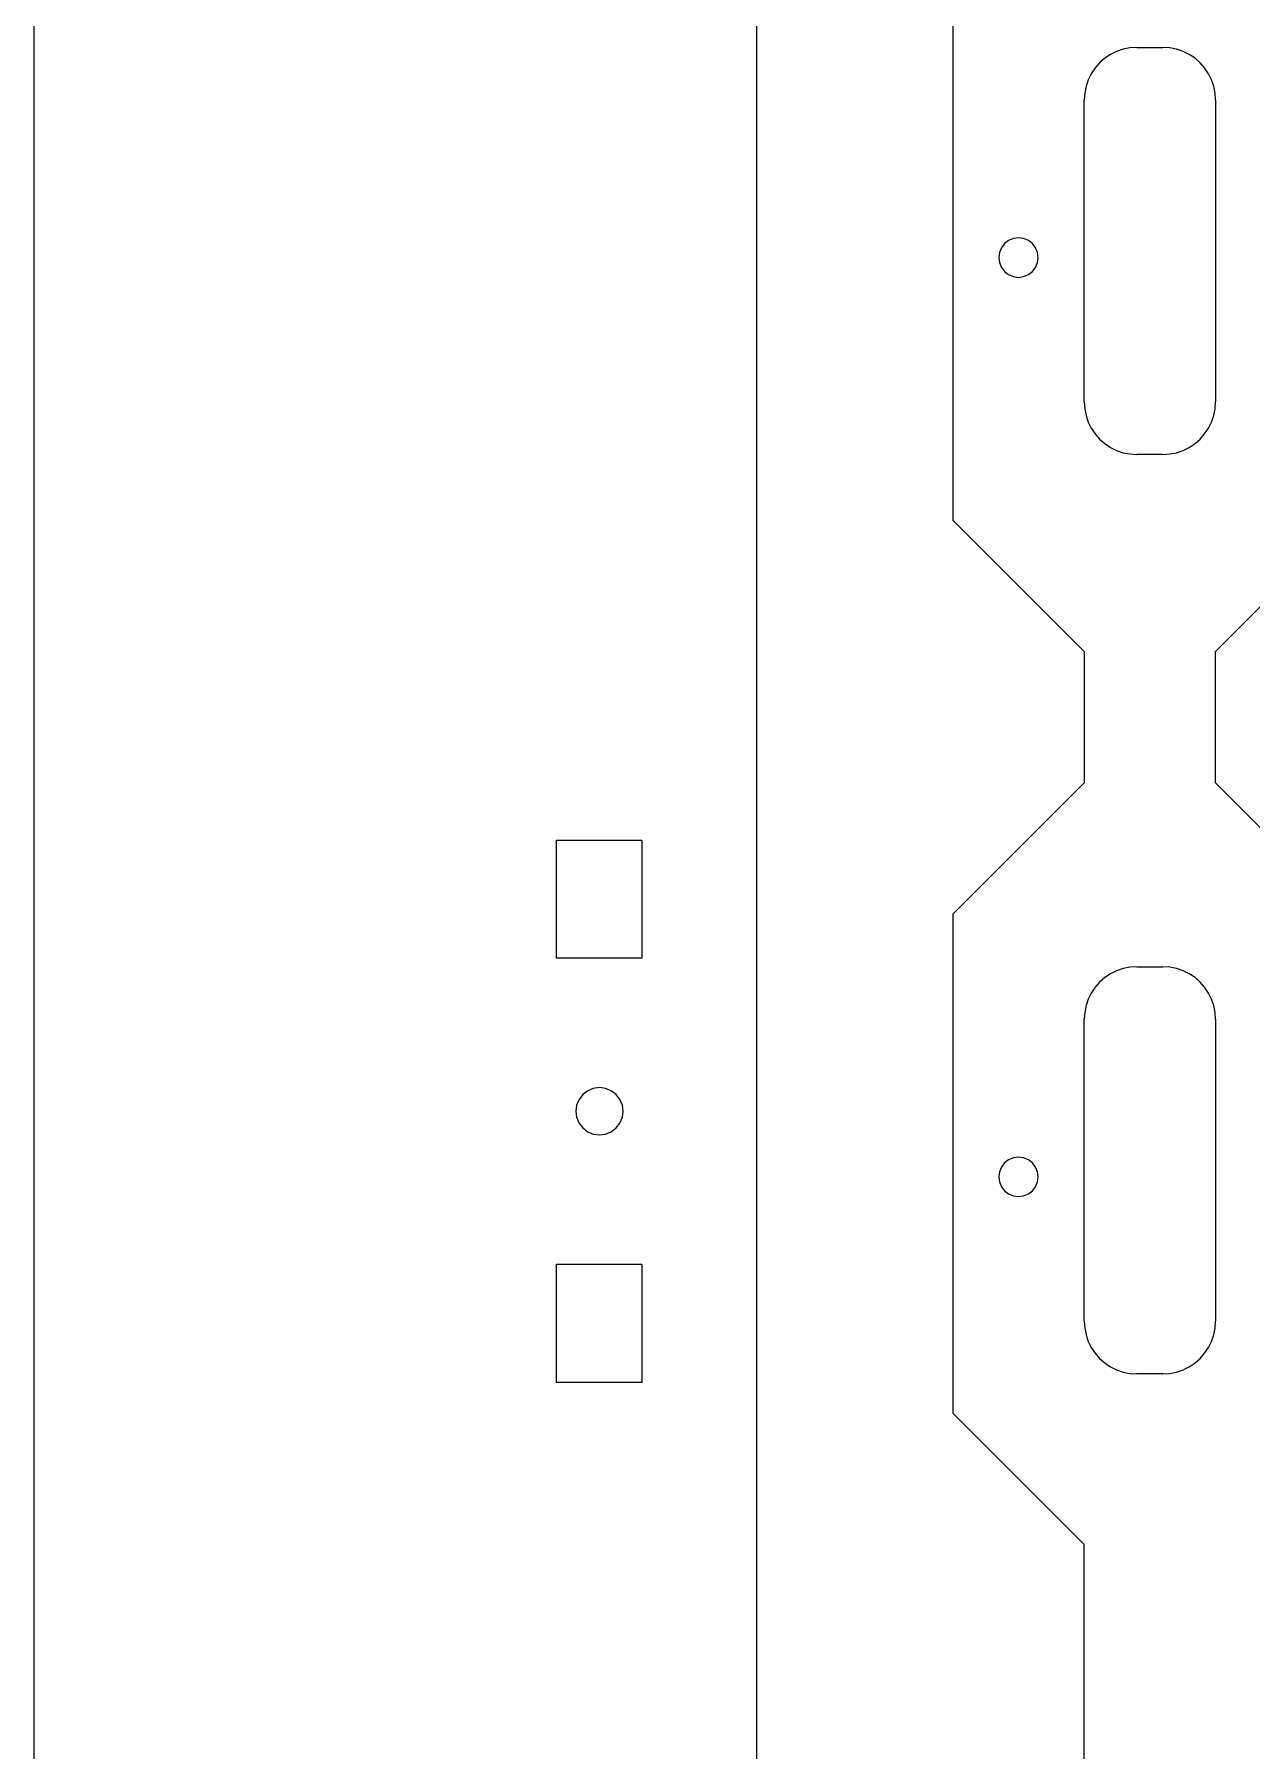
# Model space of a CAD drawing. Extents: x -200 to 421, y -75 to 295.
# Drawn here: x -200.2 to -107.5, y 61.3 to 192 of the extents above; entities that cross this region are included whole.
import ezdxf

# ---------------------------------------------------------------- set-up
doc = ezdxf.new("R2010")
doc.units = 0
doc.layers.get('0').update_dxf_attribs({"linetype": 'CONTINUOUS'})

# ---------------------------------------------------------------- blocks, each defined once
blk = doc.blocks.new('BLOCK_20')
at = {"color": 7}
blk.add_lwpolyline([(-145.23, -29.97), (-145.23, 250.03)], dxfattribs=at)
blk = doc.blocks.new('BLOCK_34')
at = {"color": 7}
blk.add_lwpolyline([(-200.23, -70.16), (-200.23, 290.03)], dxfattribs=at)
blk = doc.blocks.new('BLOCK_121')
at = {"color": 7}
blk.add_lwpolyline([(-160.48, 121.68), (-160.48, 130.68)], dxfattribs=at)
blk = doc.blocks.new('BLOCK_122')
at = {"color": 7}
blk.add_lwpolyline([(-160.48, 130.68), (-153.98, 130.68)], dxfattribs=at)
blk = doc.blocks.new('BLOCK_123')
at = {"color": 7}
blk.add_lwpolyline([(-153.98, 130.68), (-153.98, 121.68)], dxfattribs=at)
blk = doc.blocks.new('BLOCK_124')
at = {"color": 7}
blk.add_lwpolyline([(-153.98, 121.68), (-160.48, 121.68)], dxfattribs=at)
blk = doc.blocks.new('BLOCK_125')
at = {"color": 7}
blk.add_lwpolyline([(-160.48, 89.38), (-160.48, 98.38)], dxfattribs=at)
blk = doc.blocks.new('BLOCK_126')
at = {"color": 7}
blk.add_lwpolyline([(-160.48, 98.38), (-153.98, 98.38)], dxfattribs=at)
blk = doc.blocks.new('BLOCK_127')
at = {"color": 7}
blk.add_lwpolyline([(-153.98, 98.38), (-153.98, 89.38)], dxfattribs=at)
blk = doc.blocks.new('BLOCK_128')
at = {"color": 7}
blk.add_lwpolyline([(-153.98, 89.38), (-160.48, 89.38)], dxfattribs=at)
blk = doc.blocks.new('BLOCK_421')
at = {"color": 7}
blk.add_lwpolyline([(-157.67, 108.29), (-157.2, 108.23)], dxfattribs=at)
blk = doc.blocks.new('BLOCK_422')
at = {"color": 7}
blk.add_lwpolyline([(-157.2, 108.23), (-156.74, 108.29)], dxfattribs=at)
blk = doc.blocks.new('BLOCK_423')
at = {"color": 7}
blk.add_lwpolyline([(-156.74, 108.29), (-156.3, 108.47)], dxfattribs=at)
blk = doc.blocks.new('BLOCK_424')
at = {"color": 7}
blk.add_lwpolyline([(-157.2, 111.83), (-157.67, 111.77)], dxfattribs=at)
blk = doc.blocks.new('BLOCK_425')
at = {"color": 7}
blk.add_lwpolyline([(-157.67, 111.77), (-158.1, 111.59)], dxfattribs=at)
blk = doc.blocks.new('BLOCK_426')
at = {"color": 7}
blk.add_lwpolyline([(-158.1, 111.59), (-158.48, 111.3)], dxfattribs=at)
blk = doc.blocks.new('BLOCK_427')
at = {"color": 7}
blk.add_lwpolyline([(-155.46, 110.5), (-155.64, 110.93)], dxfattribs=at)
blk = doc.blocks.new('BLOCK_428')
at = {"color": 7}
blk.add_lwpolyline([(-158.76, 110.93), (-158.94, 110.5)], dxfattribs=at)
blk = doc.blocks.new('BLOCK_429')
at = {"color": 7}
blk.add_lwpolyline([(-158.94, 110.5), (-159, 110.03)], dxfattribs=at)
blk = doc.blocks.new('BLOCK_430')
at = {"color": 7}
blk.add_lwpolyline([(-156.3, 108.47), (-155.93, 108.76)], dxfattribs=at)
blk = doc.blocks.new('BLOCK_431')
at = {"color": 7}
blk.add_lwpolyline([(-155.93, 108.76), (-155.64, 109.13)], dxfattribs=at)
blk = doc.blocks.new('BLOCK_432')
at = {"color": 7}
blk.add_lwpolyline([(-158.94, 109.57), (-158.76, 109.13)], dxfattribs=at)
blk = doc.blocks.new('BLOCK_433')
at = {"color": 7}
blk.add_lwpolyline([(-158.76, 109.13), (-158.48, 108.76)], dxfattribs=at)
blk = doc.blocks.new('BLOCK_434')
at = {"color": 7}
blk.add_lwpolyline([(-159, 110.03), (-158.94, 109.57)], dxfattribs=at)
blk = doc.blocks.new('BLOCK_435')
at = {"color": 7}
blk.add_lwpolyline([(-156.3, 111.59), (-156.74, 111.77)], dxfattribs=at)
blk = doc.blocks.new('BLOCK_436')
at = {"color": 7}
blk.add_lwpolyline([(-158.48, 111.3), (-158.76, 110.93)], dxfattribs=at)
blk = doc.blocks.new('BLOCK_437')
at = {"color": 7}
blk.add_lwpolyline([(-155.93, 111.3), (-156.3, 111.59)], dxfattribs=at)
blk = doc.blocks.new('BLOCK_438')
at = {"color": 7}
blk.add_lwpolyline([(-155.64, 110.93), (-155.93, 111.3)], dxfattribs=at)
blk = doc.blocks.new('BLOCK_439')
at = {"color": 7}
blk.add_lwpolyline([(-156.74, 111.77), (-157.2, 111.83)], dxfattribs=at)
blk = doc.blocks.new('BLOCK_440')
at = {"color": 7}
blk.add_lwpolyline([(-155.4, 110.03), (-155.46, 110.5)], dxfattribs=at)
blk = doc.blocks.new('BLOCK_441')
at = {"color": 7}
blk.add_lwpolyline([(-158.48, 108.76), (-158.1, 108.47)], dxfattribs=at)
blk = doc.blocks.new('BLOCK_442')
at = {"color": 7}
blk.add_lwpolyline([(-158.1, 108.47), (-157.67, 108.29)], dxfattribs=at)
blk = doc.blocks.new('BLOCK_443')
at = {"color": 7}
blk.add_lwpolyline([(-155.64, 109.13), (-155.46, 109.57)], dxfattribs=at)
blk = doc.blocks.new('BLOCK_444')
at = {"color": 7}
blk.add_lwpolyline([(-155.46, 109.57), (-155.4, 110.03)], dxfattribs=at)
blk = doc.blocks.new('BLOCK_2030')
at = {"color": 7}
blk.add_lwpolyline([(-125.3, 103.53), (-124.91, 103.59)], dxfattribs=at)
blk = doc.blocks.new('BLOCK_2033')
at = {"color": 7}
blk.add_lwpolyline([(-110.3, 187.04), (-110.3, 164.04)], dxfattribs=at)
blk = doc.blocks.new('BLOCK_2037')
at = {"color": 7}
blk.add_lwpolyline([(-117.33, 120.9), (-117.83, 120.73)], dxfattribs=at)
blk = doc.blocks.new('BLOCK_2038')
at = {"color": 7}
blk.add_lwpolyline([(-114.3, 160.04), (-116.3, 160.04)], dxfattribs=at)
blk = doc.blocks.new('BLOCK_2039')
at = {"color": 7}
blk.add_lwpolyline([(-117.33, 190.91), (-117.83, 190.74)], dxfattribs=at)
blk = doc.blocks.new('BLOCK_2040')
at = {"color": 7}
blk.add_lwpolyline([(-117.83, 120.73), (-118.3, 120.5)], dxfattribs=at)
blk = doc.blocks.new('BLOCK_2041')
at = {"color": 7}
blk.add_lwpolyline([(-118.73, 120.21), (-119.13, 119.86)], dxfattribs=at)
blk = doc.blocks.new('BLOCK_2042')
at = {"color": 7}
blk.add_lwpolyline([(-118.3, 120.5), (-118.73, 120.21)], dxfattribs=at)
blk = doc.blocks.new('BLOCK_2044')
at = {"color": 7}
blk.add_lwpolyline([(-116.3, 191.04), (-116.82, 191.01)], dxfattribs=at)
blk = doc.blocks.new('BLOCK_2045')
at = {"color": 7}
blk.add_lwpolyline([(-112.77, 160.35), (-112.3, 160.58)], dxfattribs=at)
blk = doc.blocks.new('BLOCK_2046')
at = {"color": 7}
blk.add_lwpolyline([(-130.3, 87.03), (-120.3, 77.03)], dxfattribs=at)
blk = doc.blocks.new('BLOCK_2051')
at = {"color": 7}
blk.add_lwpolyline([(-119.47, 119.47), (-119.76, 119.03)], dxfattribs=at)
blk = doc.blocks.new('BLOCK_2052')
at = {"color": 7}
blk.add_lwpolyline([(-119.13, 119.86), (-119.47, 119.47)], dxfattribs=at)
blk = doc.blocks.new('BLOCK_2059')
at = {"color": 7}
blk.add_lwpolyline([(-112.77, 190.74), (-113.26, 190.91)], dxfattribs=at)
blk = doc.blocks.new('BLOCK_2062')
at = {"color": 7}
blk.add_lwpolyline([(-124.24, 103.97), (-124, 104.28)], dxfattribs=at)
blk = doc.blocks.new('BLOCK_2063')
at = {"color": 7}
blk.add_lwpolyline([(-111.13, 119.47), (-111.47, 119.86)], dxfattribs=at)
blk = doc.blocks.new('BLOCK_2067')
at = {"color": 7}
blk.add_lwpolyline([(-124, 175.78), (-124.24, 176.1)], dxfattribs=at)
blk = doc.blocks.new('BLOCK_2068')
at = {"color": 7}
blk.add_lwpolyline([(-125.3, 173.53), (-124.91, 173.59)], dxfattribs=at)
blk = doc.blocks.new('BLOCK_2069')
at = {"color": 7}
blk.add_lwpolyline([(-124.91, 173.59), (-124.55, 173.74)], dxfattribs=at)
blk = doc.blocks.new('BLOCK_2074')
at = {"color": 7}
blk.add_lwpolyline([(-119.99, 162.51), (-119.76, 162.04)], dxfattribs=at)
blk = doc.blocks.new('BLOCK_2075')
at = {"color": 7}
blk.add_lwpolyline([(-119.76, 162.04), (-119.47, 161.61)], dxfattribs=at)
blk = doc.blocks.new('BLOCK_2076')
at = {"color": 7}
blk.add_lwpolyline([(-119.47, 161.61), (-119.13, 161.21)], dxfattribs=at)
blk = doc.blocks.new('BLOCK_2077')
at = {"color": 7}
blk.add_lwpolyline([(-119.13, 161.21), (-118.73, 160.87)], dxfattribs=at)
blk = doc.blocks.new('BLOCK_2089')
at = {"color": 7}
blk.add_lwpolyline([(-120.3, 145.03), (-120.3, 135.03)], dxfattribs=at)
blk = doc.blocks.new('BLOCK_2091')
at = {"color": 7}
blk.add_lwpolyline([(-126.05, 103.74), (-125.69, 103.59)], dxfattribs=at)
blk = doc.blocks.new('BLOCK_2093')
at = {"color": 7}
blk.add_lwpolyline([(-120.3, 164.04), (-120.3, 187.04)], dxfattribs=at)
blk = doc.blocks.new('BLOCK_2095')
at = {"color": 7}
blk.add_lwpolyline([(-125.69, 173.59), (-125.3, 173.53)], dxfattribs=at)
blk = doc.blocks.new('BLOCK_2096')
at = {"color": 7}
blk.add_lwpolyline([(-118.3, 160.58), (-117.83, 160.35)], dxfattribs=at)
blk = doc.blocks.new('BLOCK_2097')
at = {"color": 7}
blk.add_lwpolyline([(-118.73, 160.87), (-118.3, 160.58)], dxfattribs=at)
blk = doc.blocks.new('BLOCK_2098')
at = {"color": 7}
blk.add_lwpolyline([(-120.16, 163.01), (-119.99, 162.51)], dxfattribs=at)
blk = doc.blocks.new('BLOCK_2099')
at = {"color": 7}
blk.add_lwpolyline([(-120.3, 164.04), (-120.26, 163.52)], dxfattribs=at)
blk = doc.blocks.new('BLOCK_2100')
at = {"color": 7}
blk.add_lwpolyline([(-113.78, 191.01), (-114.3, 191.04)], dxfattribs=at)
blk = doc.blocks.new('BLOCK_2101')
at = {"color": 7}
blk.add_lwpolyline([(-113.26, 190.91), (-113.78, 191.01)], dxfattribs=at)
blk = doc.blocks.new('BLOCK_2102')
at = {"color": 7}
blk.add_lwpolyline([(-111.86, 190.22), (-112.3, 190.51)], dxfattribs=at)
blk = doc.blocks.new('BLOCK_2103')
at = {"color": 7}
blk.add_lwpolyline([(-111.47, 189.87), (-111.86, 190.22)], dxfattribs=at)
blk = doc.blocks.new('BLOCK_2104')
at = {"color": 7}
blk.add_lwpolyline([(-110.83, 189.04), (-111.13, 189.48)], dxfattribs=at)
blk = doc.blocks.new('BLOCK_2105')
at = {"color": 7}
blk.add_lwpolyline([(-124, 104.28), (-123.85, 104.65)], dxfattribs=at)
blk = doc.blocks.new('BLOCK_2106')
at = {"color": 7}
blk.add_lwpolyline([(-123.85, 104.65), (-123.8, 105.03)], dxfattribs=at)
blk = doc.blocks.new('BLOCK_2107')
at = {"color": 7}
blk.add_lwpolyline([(-113.26, 90.17), (-112.77, 90.34)], dxfattribs=at)
blk = doc.blocks.new('BLOCK_2109')
at = {"color": 7}
blk.add_lwpolyline([(-110.6, 92.5), (-110.43, 93)], dxfattribs=at)
blk = doc.blocks.new('BLOCK_2110')
at = {"color": 7}
blk.add_lwpolyline([(-110.43, 93), (-110.33, 93.51)], dxfattribs=at)
blk = doc.blocks.new('BLOCK_2111')
at = {"color": 7}
blk.add_lwpolyline([(-110.33, 93.51), (-110.3, 94.03)], dxfattribs=at)
blk = doc.blocks.new('BLOCK_2116')
at = {"color": 7}
blk.add_lwpolyline([(-125.3, 106.53), (-125.69, 106.48)], dxfattribs=at)
blk = doc.blocks.new('BLOCK_2117')
at = {"color": 7}
blk.add_lwpolyline([(-125.69, 106.48), (-126.05, 106.33)], dxfattribs=at)
blk = doc.blocks.new('BLOCK_2118')
at = {"color": 7}
blk.add_lwpolyline([(-112.77, 90.34), (-112.3, 90.57)], dxfattribs=at)
blk = doc.blocks.new('BLOCK_2119')
at = {"color": 7}
blk.add_lwpolyline([(-112.3, 90.57), (-111.86, 90.86)], dxfattribs=at)
blk = doc.blocks.new('BLOCK_2120')
at = {"color": 7}
blk.add_lwpolyline([(-111.86, 90.86), (-111.47, 91.21)], dxfattribs=at)
blk = doc.blocks.new('BLOCK_2124')
at = {"color": 7}
blk.add_lwpolyline([(-126.8, 175.03), (-126.75, 174.65)], dxfattribs=at)
blk = doc.blocks.new('BLOCK_2125')
at = {"color": 7}
blk.add_lwpolyline([(-126.75, 174.65), (-126.6, 174.28)], dxfattribs=at)
blk = doc.blocks.new('BLOCK_2126')
at = {"color": 7}
blk.add_lwpolyline([(-110.3, 135.03), (-110.3, 145.03)], dxfattribs=at)
blk = doc.blocks.new('BLOCK_2128')
at = {"color": 7}
blk.add_lwpolyline([(-120.3, 135.03), (-130.3, 125.03)], dxfattribs=at)
blk = doc.blocks.new('BLOCK_2129')
at = {"color": 7}
blk.add_lwpolyline([(-125.69, 103.59), (-125.3, 103.53)], dxfattribs=at)
blk = doc.blocks.new('BLOCK_2133')
at = {"color": 7}
blk.add_lwpolyline([(-111.47, 91.21), (-111.13, 91.6)], dxfattribs=at)
blk = doc.blocks.new('BLOCK_2134')
at = {"color": 7}
blk.add_lwpolyline([(-111.13, 91.6), (-110.83, 92.03)], dxfattribs=at)
blk = doc.blocks.new('BLOCK_2135')
at = {"color": 7}
blk.add_lwpolyline([(-110.83, 92.03), (-110.6, 92.5)], dxfattribs=at)
blk = doc.blocks.new('BLOCK_2137')
at = {"color": 7}
blk.add_lwpolyline([(-120.16, 93), (-119.99, 92.5)], dxfattribs=at)
blk = doc.blocks.new('BLOCK_2139')
at = {"color": 7}
blk.add_lwpolyline([(-130.3, 155.03), (-120.3, 145.03)], dxfattribs=at)
blk = doc.blocks.new('BLOCK_2140')
at = {"color": 7}
blk.add_lwpolyline([(-112.77, 120.73), (-113.26, 120.9)], dxfattribs=at)
blk = doc.blocks.new('BLOCK_2141')
at = {"color": 7}
blk.add_lwpolyline([(-113.26, 120.9), (-113.78, 121)], dxfattribs=at)
blk = doc.blocks.new('BLOCK_2142')
at = {"color": 7}
blk.add_lwpolyline([(-113.78, 121), (-114.3, 121.03)], dxfattribs=at)
blk = doc.blocks.new('BLOCK_2146')
at = {"color": 7}
blk.add_lwpolyline([(-126.8, 105.03), (-126.75, 104.65)], dxfattribs=at)
blk = doc.blocks.new('BLOCK_2147')
at = {"color": 7}
blk.add_lwpolyline([(-116.3, 121.03), (-116.82, 121)], dxfattribs=at)
blk = doc.blocks.new('BLOCK_2148')
at = {"color": 7}
blk.add_lwpolyline([(-116.82, 121), (-117.33, 120.9)], dxfattribs=at)
blk = doc.blocks.new('BLOCK_2150')
at = {"color": 7}
blk.add_lwpolyline([(-120.3, 94.03), (-120.3, 117.03)], dxfattribs=at)
blk = doc.blocks.new('BLOCK_2151')
at = {"color": 7}
blk.add_lwpolyline([(-120.3, 94.03), (-120.26, 93.51)], dxfattribs=at)
blk = doc.blocks.new('BLOCK_2152')
at = {"color": 7}
blk.add_lwpolyline([(-120.26, 93.51), (-120.16, 93)], dxfattribs=at)
blk = doc.blocks.new('BLOCK_2156')
at = {"color": 7}
blk.add_lwpolyline([(-130.3, 193.03), (-130.3, 155.03)], dxfattribs=at)
blk = doc.blocks.new('BLOCK_2157')
at = {"color": 7}
blk.add_lwpolyline([(-124.91, 176.48), (-125.3, 176.53)], dxfattribs=at)
blk = doc.blocks.new('BLOCK_2158')
at = {"color": 7}
blk.add_lwpolyline([(-125.3, 176.53), (-125.69, 176.48)], dxfattribs=at)
blk = doc.blocks.new('BLOCK_2159')
at = {"color": 7}
blk.add_lwpolyline([(-114.3, 90.03), (-113.78, 90.07)], dxfattribs=at)
blk = doc.blocks.new('BLOCK_2160')
at = {"color": 7}
blk.add_lwpolyline([(-117.33, 90.17), (-116.82, 90.07)], dxfattribs=at)
blk = doc.blocks.new('BLOCK_2161')
at = {"color": 7}
blk.add_lwpolyline([(-116.82, 90.07), (-116.3, 90.03)], dxfattribs=at)
blk = doc.blocks.new('BLOCK_2168')
at = {"color": 7}
blk.add_lwpolyline([(-112.3, 120.5), (-112.77, 120.73)], dxfattribs=at)
blk = doc.blocks.new('BLOCK_2169')
at = {"color": 7}
blk.add_lwpolyline([(-111.86, 120.21), (-112.3, 120.5)], dxfattribs=at)
blk = doc.blocks.new('BLOCK_2170')
at = {"color": 7}
blk.add_lwpolyline([(-111.47, 119.86), (-111.86, 120.21)], dxfattribs=at)
blk = doc.blocks.new('BLOCK_2173')
at = {"color": 7}
blk.add_lwpolyline([(-124.24, 106.1), (-124.55, 106.33)], dxfattribs=at)
blk = doc.blocks.new('BLOCK_2174')
at = {"color": 7}
blk.add_lwpolyline([(-124.55, 106.33), (-124.91, 106.48)], dxfattribs=at)
blk = doc.blocks.new('BLOCK_2175')
at = {"color": 7}
blk.add_lwpolyline([(-124.91, 106.48), (-125.3, 106.53)], dxfattribs=at)
blk = doc.blocks.new('BLOCK_2177')
at = {"color": 7}
blk.add_lwpolyline([(-123.8, 105.03), (-123.85, 105.42)], dxfattribs=at)
blk = doc.blocks.new('BLOCK_2180')
at = {"color": 7}
blk.add_lwpolyline([(-124.55, 103.74), (-124.24, 103.97)], dxfattribs=at)
blk = doc.blocks.new('BLOCK_2184')
at = {"color": 7}
blk.add_lwpolyline([(-126.36, 103.97), (-126.05, 103.74)], dxfattribs=at)
blk = doc.blocks.new('BLOCK_2196')
at = {"color": 7}
blk.add_lwpolyline([(-110.6, 118.57), (-110.83, 119.03)], dxfattribs=at)
blk = doc.blocks.new('BLOCK_2197')
at = {"color": 7}
blk.add_lwpolyline([(-110.83, 119.03), (-111.13, 119.47)], dxfattribs=at)
blk = doc.blocks.new('BLOCK_2199')
at = {"color": 7}
blk.add_lwpolyline([(-120.3, 57.03), (-120.3, 77.03)], dxfattribs=at)
blk = doc.blocks.new('BLOCK_2208')
at = {"color": 7}
blk.add_lwpolyline([(-124.55, 173.74), (-124.24, 173.97)], dxfattribs=at)
blk = doc.blocks.new('BLOCK_2215')
at = {"color": 7}
blk.add_lwpolyline([(-119.99, 118.57), (-120.16, 118.07)], dxfattribs=at)
blk = doc.blocks.new('BLOCK_2216')
at = {"color": 7}
blk.add_lwpolyline([(-120.16, 118.07), (-120.26, 117.56)], dxfattribs=at)
blk = doc.blocks.new('BLOCK_2217')
at = {"color": 7}
blk.add_lwpolyline([(-120.26, 117.56), (-120.3, 117.03)], dxfattribs=at)
blk = doc.blocks.new('BLOCK_2218')
at = {"color": 7}
blk.add_lwpolyline([(-116.3, 121.03), (-114.3, 121.03)], dxfattribs=at)
blk = doc.blocks.new('BLOCK_2229')
at = {"color": 7}
blk.add_lwpolyline([(-130.3, 125.03), (-130.3, 87.03)], dxfattribs=at)
blk = doc.blocks.new('BLOCK_2366')
at = {"color": 7}
blk.add_lwpolyline([(-110.3, 145.03), (-90.3, 165.03)], dxfattribs=at)
blk = doc.blocks.new('BLOCK_2368')
at = {"color": 7}
blk.add_lwpolyline([(-90.3, 115.03), (-110.3, 135.03)], dxfattribs=at)
blk = doc.blocks.new('BLOCK_2476')
at = {"color": 7}
blk.add_lwpolyline([(-110.33, 163.52), (-110.3, 164.04)], dxfattribs=at)
blk = doc.blocks.new('BLOCK_2478')
at = {"color": 7}
blk.add_lwpolyline([(-126.05, 176.33), (-126.36, 176.1)], dxfattribs=at)
blk = doc.blocks.new('BLOCK_2479')
at = {"color": 7}
blk.add_lwpolyline([(-110.43, 163.01), (-110.33, 163.52)], dxfattribs=at)
blk = doc.blocks.new('BLOCK_2480')
at = {"color": 7}
blk.add_lwpolyline([(-123.8, 175.03), (-123.85, 175.42)], dxfattribs=at)
blk = doc.blocks.new('BLOCK_2481')
at = {"color": 7}
blk.add_lwpolyline([(-123.85, 175.42), (-124, 175.78)], dxfattribs=at)
blk = doc.blocks.new('BLOCK_2483')
at = {"color": 7}
blk.add_lwpolyline([(-126.36, 176.1), (-126.6, 175.78)], dxfattribs=at)
blk = doc.blocks.new('BLOCK_2484')
at = {"color": 7}
blk.add_lwpolyline([(-125.69, 176.48), (-126.05, 176.33)], dxfattribs=at)
blk = doc.blocks.new('BLOCK_2486')
at = {"color": 7}
blk.add_lwpolyline([(-126.05, 173.74), (-125.69, 173.59)], dxfattribs=at)
blk = doc.blocks.new('BLOCK_2487')
at = {"color": 7}
blk.add_lwpolyline([(-113.78, 160.08), (-113.26, 160.18)], dxfattribs=at)
blk = doc.blocks.new('BLOCK_2490')
at = {"color": 7}
blk.add_lwpolyline([(-112.3, 160.58), (-111.86, 160.87)], dxfattribs=at)
blk = doc.blocks.new('BLOCK_2491')
at = {"color": 7}
blk.add_lwpolyline([(-111.86, 160.87), (-111.47, 161.21)], dxfattribs=at)
blk = doc.blocks.new('BLOCK_2492')
at = {"color": 7}
blk.add_lwpolyline([(-111.47, 161.21), (-111.13, 161.61)], dxfattribs=at)
blk = doc.blocks.new('BLOCK_2494')
at = {"color": 7}
blk.add_lwpolyline([(-110.6, 162.51), (-110.43, 163.01)], dxfattribs=at)
blk = doc.blocks.new('BLOCK_2495')
at = {"color": 7}
blk.add_lwpolyline([(-111.13, 161.61), (-110.83, 162.04)], dxfattribs=at)
blk = doc.blocks.new('BLOCK_2496')
at = {"color": 7}
blk.add_lwpolyline([(-110.83, 162.04), (-110.6, 162.51)], dxfattribs=at)
blk = doc.blocks.new('BLOCK_2498')
at = {"color": 7}
blk.add_lwpolyline([(-118.3, 190.51), (-118.73, 190.22)], dxfattribs=at)
blk = doc.blocks.new('BLOCK_2499')
at = {"color": 7}
blk.add_lwpolyline([(-118.73, 190.22), (-119.13, 189.87)], dxfattribs=at)
blk = doc.blocks.new('BLOCK_2500')
at = {"color": 7}
blk.add_lwpolyline([(-119.13, 189.87), (-119.47, 189.48)], dxfattribs=at)
blk = doc.blocks.new('BLOCK_2501')
at = {"color": 7}
blk.add_lwpolyline([(-119.47, 189.48), (-119.76, 189.04)], dxfattribs=at)
blk = doc.blocks.new('BLOCK_2502')
at = {"color": 7}
blk.add_lwpolyline([(-119.76, 189.04), (-119.99, 188.57)], dxfattribs=at)
blk = doc.blocks.new('BLOCK_2503')
at = {"color": 7}
blk.add_lwpolyline([(-119.99, 188.57), (-120.16, 188.08)], dxfattribs=at)
blk = doc.blocks.new('BLOCK_2504')
at = {"color": 7}
blk.add_lwpolyline([(-120.16, 188.08), (-120.26, 187.56)], dxfattribs=at)
blk = doc.blocks.new('BLOCK_2505')
at = {"color": 7}
blk.add_lwpolyline([(-120.26, 187.56), (-120.3, 187.04)], dxfattribs=at)
blk = doc.blocks.new('BLOCK_2506')
at = {"color": 7}
blk.add_lwpolyline([(-110.33, 187.56), (-110.43, 188.08)], dxfattribs=at)
blk = doc.blocks.new('BLOCK_2507')
at = {"color": 7}
blk.add_lwpolyline([(-110.43, 188.08), (-110.6, 188.57)], dxfattribs=at)
blk = doc.blocks.new('BLOCK_2508')
at = {"color": 7}
blk.add_lwpolyline([(-110.6, 188.57), (-110.83, 189.04)], dxfattribs=at)
blk = doc.blocks.new('BLOCK_2509')
at = {"color": 7}
blk.add_lwpolyline([(-111.13, 189.48), (-111.47, 189.87)], dxfattribs=at)
blk = doc.blocks.new('BLOCK_2510')
at = {"color": 7}
blk.add_lwpolyline([(-117.83, 160.35), (-117.33, 160.18)], dxfattribs=at)
blk = doc.blocks.new('BLOCK_2511')
at = {"color": 7}
blk.add_lwpolyline([(-117.33, 160.18), (-116.82, 160.08)], dxfattribs=at)
blk = doc.blocks.new('BLOCK_2512')
at = {"color": 7}
blk.add_lwpolyline([(-116.82, 160.08), (-116.3, 160.04)], dxfattribs=at)
blk = doc.blocks.new('BLOCK_2513')
at = {"color": 7}
blk.add_lwpolyline([(-110.3, 187.04), (-110.33, 187.56)], dxfattribs=at)
blk = doc.blocks.new('BLOCK_2514')
at = {"color": 7}
blk.add_lwpolyline([(-116.82, 191.01), (-117.33, 190.91)], dxfattribs=at)
blk = doc.blocks.new('BLOCK_2515')
at = {"color": 7}
blk.add_lwpolyline([(-124.24, 173.97), (-124, 174.28)], dxfattribs=at)
blk = doc.blocks.new('BLOCK_2516')
at = {"color": 7}
blk.add_lwpolyline([(-126.75, 175.42), (-126.8, 175.03)], dxfattribs=at)
blk = doc.blocks.new('BLOCK_2517')
at = {"color": 7}
blk.add_lwpolyline([(-126.6, 174.28), (-126.36, 173.97)], dxfattribs=at)
blk = doc.blocks.new('BLOCK_2519')
at = {"color": 7}
blk.add_lwpolyline([(-124, 174.28), (-123.85, 174.65)], dxfattribs=at)
blk = doc.blocks.new('BLOCK_2520')
at = {"color": 7}
blk.add_lwpolyline([(-120.26, 163.52), (-120.16, 163.01)], dxfattribs=at)
blk = doc.blocks.new('BLOCK_2521')
at = {"color": 7}
blk.add_lwpolyline([(-124.55, 176.33), (-124.91, 176.48)], dxfattribs=at)
blk = doc.blocks.new('BLOCK_2522')
at = {"color": 7}
blk.add_lwpolyline([(-124.24, 176.1), (-124.55, 176.33)], dxfattribs=at)
blk = doc.blocks.new('BLOCK_2523')
at = {"color": 7}
blk.add_lwpolyline([(-126.36, 173.97), (-126.05, 173.74)], dxfattribs=at)
blk = doc.blocks.new('BLOCK_2524')
at = {"color": 7}
blk.add_lwpolyline([(-126.6, 175.78), (-126.75, 175.42)], dxfattribs=at)
blk = doc.blocks.new('BLOCK_2525')
at = {"color": 7}
blk.add_lwpolyline([(-113.26, 160.18), (-112.77, 160.35)], dxfattribs=at)
blk = doc.blocks.new('BLOCK_2526')
at = {"color": 7}
blk.add_lwpolyline([(-116.3, 191.04), (-114.3, 191.04)], dxfattribs=at)
blk = doc.blocks.new('BLOCK_2527')
at = {"color": 7}
blk.add_lwpolyline([(-123.85, 174.65), (-123.8, 175.03)], dxfattribs=at)
blk = doc.blocks.new('BLOCK_2528')
at = {"color": 7}
blk.add_lwpolyline([(-112.3, 190.51), (-112.77, 190.74)], dxfattribs=at)
blk = doc.blocks.new('BLOCK_2529')
at = {"color": 7}
blk.add_lwpolyline([(-114.3, 160.04), (-113.78, 160.08)], dxfattribs=at)
blk = doc.blocks.new('BLOCK_2530')
at = {"color": 7}
blk.add_lwpolyline([(-117.83, 190.74), (-118.3, 190.51)], dxfattribs=at)
blk = doc.blocks.new('BLOCK_2531')
at = {"color": 7}
blk.add_lwpolyline([(-117.83, 90.34), (-117.33, 90.17)], dxfattribs=at)
blk = doc.blocks.new('BLOCK_2532')
at = {"color": 7}
blk.add_lwpolyline([(-118.3, 90.57), (-117.83, 90.34)], dxfattribs=at)
blk = doc.blocks.new('BLOCK_2533')
at = {"color": 7}
blk.add_lwpolyline([(-118.73, 90.86), (-118.3, 90.57)], dxfattribs=at)
blk = doc.blocks.new('BLOCK_2534')
at = {"color": 7}
blk.add_lwpolyline([(-119.13, 91.21), (-118.73, 90.86)], dxfattribs=at)
blk = doc.blocks.new('BLOCK_2535')
at = {"color": 7}
blk.add_lwpolyline([(-114.3, 90.03), (-116.3, 90.03)], dxfattribs=at)
blk = doc.blocks.new('BLOCK_2536')
at = {"color": 7}
blk.add_lwpolyline([(-126.75, 105.42), (-126.8, 105.03)], dxfattribs=at)
blk = doc.blocks.new('BLOCK_2537')
at = {"color": 7}
blk.add_lwpolyline([(-126.6, 105.78), (-126.75, 105.42)], dxfattribs=at)
blk = doc.blocks.new('BLOCK_2538')
at = {"color": 7}
blk.add_lwpolyline([(-110.43, 118.07), (-110.6, 118.57)], dxfattribs=at)
blk = doc.blocks.new('BLOCK_2539')
at = {"color": 7}
blk.add_lwpolyline([(-110.33, 117.56), (-110.43, 118.07)], dxfattribs=at)
blk = doc.blocks.new('BLOCK_2540')
at = {"color": 7}
blk.add_lwpolyline([(-110.3, 117.03), (-110.33, 117.56)], dxfattribs=at)
blk = doc.blocks.new('BLOCK_2542')
at = {"color": 7}
blk.add_lwpolyline([(-126.36, 106.1), (-126.6, 105.78)], dxfattribs=at)
blk = doc.blocks.new('BLOCK_2543')
at = {"color": 7}
blk.add_lwpolyline([(-126.05, 106.33), (-126.36, 106.1)], dxfattribs=at)
blk = doc.blocks.new('BLOCK_2544')
at = {"color": 7}
blk.add_lwpolyline([(-113.78, 90.07), (-113.26, 90.17)], dxfattribs=at)
blk = doc.blocks.new('BLOCK_2546')
at = {"color": 7}
blk.add_lwpolyline([(-119.99, 92.5), (-119.76, 92.03)], dxfattribs=at)
blk = doc.blocks.new('BLOCK_2547')
at = {"color": 7}
blk.add_lwpolyline([(-119.76, 92.03), (-119.47, 91.6)], dxfattribs=at)
blk = doc.blocks.new('BLOCK_2548')
at = {"color": 7}
blk.add_lwpolyline([(-119.47, 91.6), (-119.13, 91.21)], dxfattribs=at)
blk = doc.blocks.new('BLOCK_2550')
at = {"color": 7}
blk.add_lwpolyline([(-124, 105.78), (-124.24, 106.1)], dxfattribs=at)
blk = doc.blocks.new('BLOCK_2552')
at = {"color": 7}
blk.add_lwpolyline([(-126.6, 104.28), (-126.36, 103.97)], dxfattribs=at)
blk = doc.blocks.new('BLOCK_2553')
at = {"color": 7}
blk.add_lwpolyline([(-110.3, 117.03), (-110.3, 94.03)], dxfattribs=at)
blk = doc.blocks.new('BLOCK_2554')
at = {"color": 7}
blk.add_lwpolyline([(-124.91, 103.59), (-124.55, 103.74)], dxfattribs=at)
blk = doc.blocks.new('BLOCK_2555')
at = {"color": 7}
blk.add_lwpolyline([(-123.85, 105.42), (-124, 105.78)], dxfattribs=at)
blk = doc.blocks.new('BLOCK_2558')
at = {"color": 7}
blk.add_lwpolyline([(-119.76, 119.03), (-119.99, 118.57)], dxfattribs=at)
blk = doc.blocks.new('BLOCK_2559')
at = {"color": 7}
blk.add_lwpolyline([(-126.75, 104.65), (-126.6, 104.28)], dxfattribs=at)

msp = doc.modelspace()

# ---------------------------------------------------------------- block references
for name in ['BLOCK_34', 'BLOCK_20', 'BLOCK_2156', 'BLOCK_2039', 'BLOCK_2514', 'BLOCK_2044', 'BLOCK_2526', 'BLOCK_2100', 'BLOCK_2101', 'BLOCK_2059', 'BLOCK_2500', 'BLOCK_2499', 'BLOCK_2498', 'BLOCK_2530', 'BLOCK_2528', 'BLOCK_2102', 'BLOCK_2103', 'BLOCK_2509', 'BLOCK_2503', 'BLOCK_2502', 'BLOCK_2501', 'BLOCK_2104', 'BLOCK_2508', 'BLOCK_2507', 'BLOCK_2505', 'BLOCK_2093', 'BLOCK_2504', 'BLOCK_2506', 'BLOCK_2513', 'BLOCK_2033', 'BLOCK_2484', 'BLOCK_2158', 'BLOCK_2157', 'BLOCK_2521', 'BLOCK_2516', 'BLOCK_2524', 'BLOCK_2483', 'BLOCK_2478', 'BLOCK_2522', 'BLOCK_2067', 'BLOCK_2481', 'BLOCK_2480', 'BLOCK_2124', 'BLOCK_2125', 'BLOCK_2517', 'BLOCK_2523', 'BLOCK_2208', 'BLOCK_2515', 'BLOCK_2519', 'BLOCK_2527', 'BLOCK_2486', 'BLOCK_2095', 'BLOCK_2068', 'BLOCK_2069', 'BLOCK_2366', 'BLOCK_2099', 'BLOCK_2520', 'BLOCK_2479', 'BLOCK_2476', 'BLOCK_2098', 'BLOCK_2074', 'BLOCK_2496', 'BLOCK_2494', 'BLOCK_2075', 'BLOCK_2076', 'BLOCK_2077', 'BLOCK_2097', 'BLOCK_2490', 'BLOCK_2491', 'BLOCK_2492', 'BLOCK_2495', 'BLOCK_2096', 'BLOCK_2510', 'BLOCK_2511', 'BLOCK_2512', 'BLOCK_2038', 'BLOCK_2529', 'BLOCK_2487', 'BLOCK_2525', 'BLOCK_2045', 'BLOCK_2139', 'BLOCK_2089', 'BLOCK_2126', 'BLOCK_2128', 'BLOCK_2368', 'BLOCK_121', 'BLOCK_122', 'BLOCK_123', 'BLOCK_2229', 'BLOCK_124', 'BLOCK_2042', 'BLOCK_2040', 'BLOCK_2037', 'BLOCK_2148', 'BLOCK_2147', 'BLOCK_2218', 'BLOCK_2142', 'BLOCK_2141', 'BLOCK_2140', 'BLOCK_2168', 'BLOCK_2169', 'BLOCK_2558', 'BLOCK_2051', 'BLOCK_2052', 'BLOCK_2041', 'BLOCK_2170', 'BLOCK_2063', 'BLOCK_2197', 'BLOCK_2196', 'BLOCK_2216', 'BLOCK_2215', 'BLOCK_2538', 'BLOCK_2539', 'BLOCK_2217', 'BLOCK_2150', 'BLOCK_2540', 'BLOCK_2553', 'BLOCK_436', 'BLOCK_426', 'BLOCK_425', 'BLOCK_424', 'BLOCK_439', 'BLOCK_435', 'BLOCK_437', 'BLOCK_438', 'BLOCK_429', 'BLOCK_434', 'BLOCK_428', 'BLOCK_427', 'BLOCK_440', 'BLOCK_444', 'BLOCK_432', 'BLOCK_433', 'BLOCK_441', 'BLOCK_430', 'BLOCK_431', 'BLOCK_443', 'BLOCK_442', 'BLOCK_421', 'BLOCK_422', 'BLOCK_423', 'BLOCK_2542', 'BLOCK_2543', 'BLOCK_2117', 'BLOCK_2116', 'BLOCK_2175', 'BLOCK_2174', 'BLOCK_2173', 'BLOCK_2550', 'BLOCK_2536', 'BLOCK_2146', 'BLOCK_2537', 'BLOCK_2559', 'BLOCK_2555', 'BLOCK_2105', 'BLOCK_2177', 'BLOCK_2106', 'BLOCK_2552', 'BLOCK_2184', 'BLOCK_2091', 'BLOCK_2129', 'BLOCK_2030', 'BLOCK_2554', 'BLOCK_2180', 'BLOCK_2062', 'BLOCK_125', 'BLOCK_126', 'BLOCK_127', 'BLOCK_2151', 'BLOCK_2152', 'BLOCK_2137', 'BLOCK_2109', 'BLOCK_2110', 'BLOCK_2111', 'BLOCK_2546', 'BLOCK_2547', 'BLOCK_2548', 'BLOCK_2133', 'BLOCK_2134', 'BLOCK_2135', 'BLOCK_2534', 'BLOCK_2533', 'BLOCK_2532', 'BLOCK_2531', 'BLOCK_2107', 'BLOCK_2118', 'BLOCK_2119', 'BLOCK_2120', 'BLOCK_128', 'BLOCK_2160', 'BLOCK_2161', 'BLOCK_2535', 'BLOCK_2159', 'BLOCK_2544', 'BLOCK_2046', 'BLOCK_2199']:
    msp.add_blockref(name, (0, 0))

doc.saveas('drawing.dxf')
